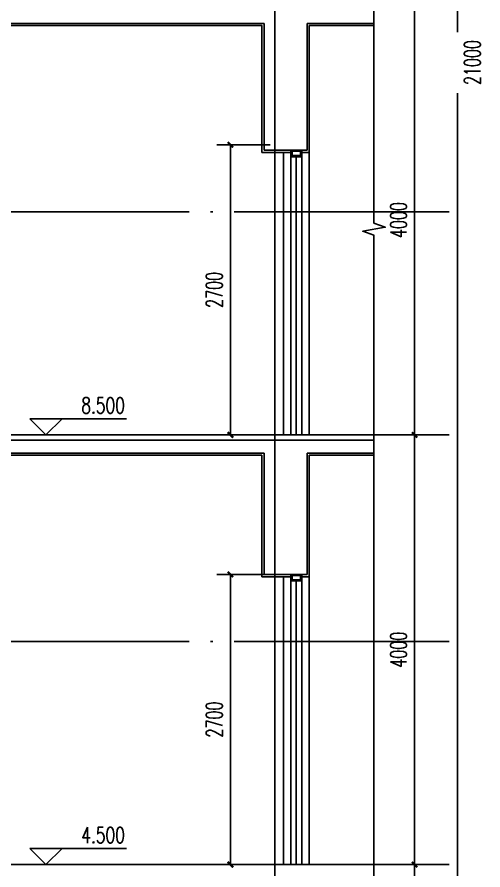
# Model space of a CAD drawing. Extents: x 239268 to 489116, y -316056 to -246175.
# Drawn here: x 402758 to 407093, y -265196 to -257256 of the extents above; entities that cross this region are included whole.
import ezdxf

# ---------------------------------------------------------------- set-up
doc = ezdxf.new("R2010")
doc.units = 0
doc.header["$LTSCALE"] = 1000
doc.header["$MEASUREMENT"] = 0
doc.linetypes.add('DOTE', pattern=[2.42, 2, -0.2, 0.02, -0.2])
doc.layers.get('0').update_dxf_attribs({"linetype": 'CONTINUOUS'})
doc.layers.get('Defpoints').update_dxf_attribs({"color": 6, "linetype": 'CONTINUOUS'})
for name, color, linetype in [('A-墙线', 2, 'CONTINUOUS'), ('A-立面看线', 117, 'CONTINUOUS'), ('DIM_ELEV', 3, 'CONTINUOUS'), ('DIM_SYMB', 3, 'CONTINUOUS'), ('DOTE', 26, 'DOTE'), ('PUB_DIM', 3, 'CONTINUOUS'), ('PUB_TEXT', 7, 'CONTINUOUS'), ('WALL', 2, 'CONTINUOUS'), ('WINDOW', 4, 'CONTINUOUS'), ('看线1', 7, 'CONTINUOUS'), ('面层', 185, 'CONTINUOUS')]:
    doc.layers.add(name, color=color, linetype=linetype)
doc.styles.add('_TCH_DIM', font='SIMPLEX', dxfattribs={"bigfont": 'GBCBIG'})
doc.styles.add('DIM_FONT', font='SIMPLEX.shx', dxfattribs={"width": 0.65})
doc.dimstyles.new('DIMN50', dxfattribs={"dimscale": 0.5, "dimtxt": 300, "dimasz": 100, "dimexe": 250, "dimexo": 300, "dimgap": 150, "dimtad": 1, "dimdec": 0, "dimzin": 0, "dimdsep": 46, "dimtxsty": 'DIM_FONT', "dimblk": 'ARCHTICK', "dimcen": 0.09, "dimclrt": 7, "dimazin": 2, "dimtfac": 1, "dimtdec": 0, "dimtix": 1, "dimtmove": 2, "dimatfit": 3, "dimfxl": 0, "dimtolj": 1, "dimtzin": 0, "dimarcsym": 0})

# ---------------------------------------------------------------- blocks, each defined once
blk = doc.blocks.new('_ArchTick')
at = {"color": 0, "linetype": 'ByBlock', "const_width": 0.4}
blk.add_lwpolyline([(-0.5, -0.5), (0.5, 0.5)], dxfattribs=at)
blk = doc.blocks.new('*D29')
at = {"layer": 'Defpoints', "color": 0}
for p in [(404743.3, -258445.7), (405262.1, -258445.7), (405262.1, -261145.7)]:
    blk.add_point(p, dxfattribs=at)
at = {"layer": 'PUB_DIM', "color": 0, "lineweight": -2}
for p, q in [((405112.1, -258445.7), (404618.3, -258445.7)), ((404743.3, -261145.7), (404743.3, -258445.7)), ((405112.1, -261145.7), (404618.3, -261145.7))]:
    blk.add_line(p, q, dxfattribs=at)
at = {"layer": 'PUB_DIM', "color": 0, "lineweight": -2, "xscale": 50, "yscale": 50, "zscale": 50}
for p, rotation in [((404743.3, -258445.7), 90), ((404743.3, -261145.7), 270)]:
    blk.add_blockref('_ArchTick', p, dxfattribs=dict(at, rotation=rotation))
at = {"layer": 'PUB_DIM', "color": 7, "insert": (404593.3, -259795.7), "char_height": 150, "attachment_point": 5, "rotation": 90, "style": 'DIM_FONT'}
blk.add_mtext('\\A1;2700', dxfattribs=at)
blk = doc.blocks.new('*D30')
at = {"layer": 'Defpoints', "color": 0}
for p in [(404743.3, -262445.7), (405262.1, -262445.7), (405262.1, -265145.7)]:
    blk.add_point(p, dxfattribs=at)
at = {"layer": 'PUB_DIM', "color": 0, "lineweight": -2}
for p, q in [((405112.1, -262445.7), (404618.3, -262445.7)), ((404743.3, -265145.7), (404743.3, -262445.7)), ((405112.1, -265145.7), (404618.3, -265145.7))]:
    blk.add_line(p, q, dxfattribs=at)
at = {"layer": 'PUB_DIM', "color": 0, "lineweight": -2, "xscale": 50, "yscale": 50, "zscale": 50}
for p, rotation in [((404743.3, -262445.7), 90), ((404743.3, -265145.7), 270)]:
    blk.add_blockref('_ArchTick', p, dxfattribs=dict(at, rotation=rotation))
at = {"layer": 'PUB_DIM', "color": 7, "insert": (404593.3, -263795.7), "char_height": 150, "attachment_point": 5, "rotation": 90, "style": 'DIM_FONT'}
blk.add_mtext('\\A1;2700', dxfattribs=at)
blk = doc.blocks.new('*D181')
at = {"layer": 'Defpoints', "color": 0}
for p in [(406079.3, -248645.7), (406857.3, -248645.7), (406079.3, -269645.7)]:
    blk.add_point(p, dxfattribs=at)
at = {"layer": 'PUB_DIM', "color": 0, "lineweight": -2}
for p, q in [((406229.3, -248645.7), (406982.3, -248645.7)), ((406857.3, -248645.7), (406857.3, -257395.4)), ((406857.3, -269645.7), (406857.3, -257963.3)), ((406229.3, -269645.7), (406982.3, -269645.7))]:
    blk.add_line(p, q, dxfattribs=at)
at = {"layer": 'PUB_DIM', "color": 0, "lineweight": -2, "xscale": 50, "yscale": 50, "zscale": 50}
for p, rotation in [((406857.3, -248645.7), 90), ((406857.3, -269645.7), 270)]:
    blk.add_blockref('_ArchTick', p, dxfattribs=dict(at, rotation=rotation))
at = {"layer": 'PUB_DIM', "color": 7, "insert": (406994.8, -257679.3), "char_height": 150, "attachment_point": 5, "rotation": 90, "style": 'DIM_FONT'}
blk.add_mtext('\\A1;21000', dxfattribs=at)
blk = doc.blocks.new('*D182')
at = {"layer": 'Defpoints', "color": 0}
for p in [(406079.3, -265145.7), (406457.3, -265145.7), (406079.3, -269645.7)]:
    blk.add_point(p, dxfattribs=at)
at = {"layer": 'PUB_DIM', "color": 0, "lineweight": -2}
for p, q in [((406229.3, -265145.7), (406582.3, -265145.7)), ((406457.3, -269645.7), (406457.3, -265145.7)), ((406229.3, -269645.7), (406582.3, -269645.7))]:
    blk.add_line(p, q, dxfattribs=at)
at = {"layer": 'PUB_DIM', "color": 0, "lineweight": -2, "xscale": 50, "yscale": 50, "zscale": 50}
for p, rotation in [((406457.3, -265145.7), 90), ((406457.3, -269645.7), 270)]:
    blk.add_blockref('_ArchTick', p, dxfattribs=dict(at, rotation=rotation))
at = {"layer": 'PUB_DIM', "color": 7, "insert": (406307.3, -267395.7), "char_height": 150, "attachment_point": 5, "rotation": 90, "style": 'DIM_FONT'}
blk.add_mtext('\\A1;4500', dxfattribs=at)
blk = doc.blocks.new('*D183')
at = {"layer": 'Defpoints', "color": 0}
for p in [(406079.3, -261145.7), (406457.3, -261145.7), (406079.3, -265145.7)]:
    blk.add_point(p, dxfattribs=at)
at = {"layer": 'PUB_DIM', "color": 0, "lineweight": -2}
for p, q in [((406229.3, -261145.7), (406582.3, -261145.7)), ((406457.3, -265145.7), (406457.3, -261145.7)), ((406229.3, -265145.7), (406582.3, -265145.7))]:
    blk.add_line(p, q, dxfattribs=at)
at = {"layer": 'PUB_DIM', "color": 0, "lineweight": -2, "xscale": 50, "yscale": 50, "zscale": 50}
for p, rotation in [((406457.3, -261145.7), 90), ((406457.3, -265145.7), 270)]:
    blk.add_blockref('_ArchTick', p, dxfattribs=dict(at, rotation=rotation))
at = {"layer": 'PUB_DIM', "color": 7, "insert": (406307.3, -263145.7), "char_height": 150, "attachment_point": 5, "rotation": 90, "style": 'DIM_FONT'}
blk.add_mtext('\\A1;4000', dxfattribs=at)
blk = doc.blocks.new('*D184')
at = {"layer": 'Defpoints', "color": 0}
for p in [(406079.3, -257145.7), (406457.3, -257145.7), (406079.3, -261145.7)]:
    blk.add_point(p, dxfattribs=at)
at = {"layer": 'PUB_DIM', "color": 0, "lineweight": -2}
for p, q in [((406229.3, -257145.7), (406582.3, -257145.7)), ((406457.3, -261145.7), (406457.3, -257145.7)), ((406229.3, -261145.7), (406582.3, -261145.7))]:
    blk.add_line(p, q, dxfattribs=at)
at = {"layer": 'PUB_DIM', "color": 0, "lineweight": -2, "xscale": 50, "yscale": 50, "zscale": 50}
for p, rotation in [((406457.3, -257145.7), 90), ((406457.3, -261145.7), 270)]:
    blk.add_blockref('_ArchTick', p, dxfattribs=dict(at, rotation=rotation))
at = {"layer": 'PUB_DIM', "color": 7, "insert": (406307.3, -259145.7), "char_height": 150, "attachment_point": 5, "rotation": 90, "style": 'DIM_FONT'}
blk.add_mtext('\\A1;4000', dxfattribs=at)

msp = doc.modelspace()

# ---------------------------------------------------------------- linework, layer by layer
at = {"layer": 'A-墙线'}
for p, q in [((405056.7, -257315.7), (405056.7, -258495.7)), ((405456.7, -257315.7), (405456.7, -258495.7)), ((405056.7, -261315.7), (405056.7, -262445.7)), ((405456.7, -261315.7), (405456.7, -262445.7))]:
    msp.add_line(p, q, dxfattribs=at)
at = {"layer": 'A-立面看线'}
for p, q in [((405236.7, -258515.7), (405236.7, -261145.7)), ((405476.7, -258515.7), (405476.7, -261145.7)), ((405236.7, -262465.7), (405236.7, -265145.7)), ((405476.7, -262465.7), (405476.7, -265145.7))]:
    msp.add_line(p, q, dxfattribs=at)
at = {"layer": 'DIM_ELEV'}
for p, q in [((403026.4, -261145.7), (402876.4, -260995.7)), ((402876.4, -260995.7), (403776.4, -260995.7)), ((403026.4, -261145.7), (403176.4, -260995.7)), ((403026.4, -265145.7), (402876.4, -264995.7)), ((402876.4, -264995.7), (403776.4, -264995.7)), ((403026.4, -265145.7), (403176.4, -264995.7))]:
    msp.add_line(p, q, dxfattribs=at)
at = {"layer": 'DIM_SYMB'}
msp.add_lwpolyline([(406079.3, -248645.7), (406079.3, -259174.4), (406184.3, -259212.7), (405974.3, -259249.7), (406079.3, -259286.9), (406079.3, -269815.7)], dxfattribs=at)
at = {"layer": 'DOTE'}
for p, q in [((405156.7, -246934.9), (405156.7, -271145.7)), ((405156.7, -250609.8), (405156.7, -271045.7)), ((406779.3, -259069.7), (394078.6, -259069.7)), ((406779.3, -261145.7), (394078.6, -261145.7)), ((406779.3, -263069.7), (394078.6, -263069.7)), ((406779.3, -265145.7), (394078.6, -265145.7))]:
    msp.add_line(p, q, dxfattribs=at)
at = {"layer": 'WALL'}
for p, q in [((405056.7, -257315.7), (402206.7, -257315.7)), ((406079.3, -257315.7), (405456.7, -257315.7)), ((405456.7, -258495.7), (405056.7, -258495.7)), ((405056.7, -261315.7), (402206.7, -261315.7)), ((406079.3, -261315.7), (405456.7, -261315.7)), ((405456.7, -262445.7), (405056.7, -262445.7))]:
    msp.add_line(p, q, dxfattribs=at)
msp.add_lwpolyline([(401956.7, -261045.7), (401956.7, -261195.7), (406079.3, -261195.7)], dxfattribs=at)
at = {"layer": 'WINDOW', "linetype": 'Continuous'}
for p, q in [((405306.7, -258555.7), (405306.7, -261145.7)), ((405356.7, -258555.7), (405356.7, -261145.7)), ((405406.7, -258555.7), (405406.7, -261145.7)), ((405306.7, -262505.7), (405306.7, -265145.7)), ((405356.7, -262505.7), (405356.7, -265145.7)), ((405406.7, -262505.7), (405406.7, -265145.7))]:
    msp.add_line(p, q, dxfattribs=at)
at = {"layer": '看线1'}
for points in [[(405306.7, -258495.7), (405406.7, -258495.7), (405406.7, -258555.7), (405306.7, -258555.7)], [(405316.7, -258505.7), (405396.7, -258505.7), (405396.7, -258545.7), (405316.7, -258545.7)], [(405306.7, -262445.7), (405406.7, -262445.7), (405406.7, -262505.7), (405306.7, -262505.7)], [(405316.7, -262455.7), (405396.7, -262455.7), (405396.7, -262495.7), (405316.7, -262495.7)]]:
    msp.add_lwpolyline(points, close=True, dxfattribs=at)
at = {"layer": '面层'}
for p, q in [((405306.7, -258515.7), (405036.7, -258515.7)), ((405406.7, -258515.7), (405476.7, -258515.7)), ((405036.7, -261335.7), (402226.7, -261335.7)), ((405036.7, -261335.7), (405036.7, -262465.7)), ((405306.7, -262465.7), (405036.7, -262465.7))]:
    msp.add_line(p, q, dxfattribs=at)
for points in [[(405036.7, -258515.7), (405036.7, -257335.7), (402226.7, -257335.7), (402226.7, -257665.7), (401936.7, -257665.7), (401936.7, -257340.1), (397776.7, -255285.1), (397776.7, -255589.7), (397486.7, -255589.7), (397486.7, -255259.7), (395526.7, -255259.7), (395526.7, -255589.7), (395256.7, -255589.7)], [(406079.3, -257335.7), (405476.7, -257335.7), (405476.7, -258515.7)], [(406079.3, -261145.7), (402006.7, -261145.7)], [(406079.3, -261335.7), (405476.7, -261335.7), (405476.7, -262465.7), (405406.7, -262465.7)], [(406079.3, -265145.7), (402006.7, -265145.7)]]:
    msp.add_lwpolyline(points, dxfattribs=at)

# ---------------------------------------------------------------- texts
at = {"layer": 'PUB_TEXT', "style": '_TCH_DIM', "width": 0.705882}
for s, p in [('8.500', (403356.4, -260945.7)), ('4.500', (403356.4, -264945.7))]:
    msp.add_text(s, height=148.75, dxfattribs=at).set_placement(p)

# ---------------------------------------------------------------- dimensions: what is measured, and where the dimension line sits
at = {"layer": 'PUB_DIM'}
dim = msp.add_linear_dim(base=(406857.3, -248645.7), p1=(406079.3, -269645.7), p2=(406079.3, -248645.7), angle=90, dimstyle='DIMN50', dxfattribs=at)
dim.commit()
dim.dimension.update_dxf_attribs({"geometry": '*D181', "text_midpoint": (406994.8, -257679.3), "dimtype": 129})
for p1, p2, distance, picture, middle in [((406079.3, -261145.7), (406079.3, -257145.7), -378, '*D184', (406307.3, -259145.7)), ((405262.1, -261145.7), (405262.1, -258445.7), 518.8, '*D29', (404593.3, -259795.7)), ((406079.3, -265145.7), (406079.3, -261145.7), -378, '*D183', (406307.3, -263145.7)), ((405262.1, -265145.7), (405262.1, -262445.7), 518.8, '*D30', (404593.3, -263795.7)), ((406079.3, -269645.7), (406079.3, -265145.7), -378, '*D182', (406307.3, -267395.7))]:
    dim = msp.add_aligned_dim(p1=p1, p2=p2, distance=distance, dimstyle='DIMN50', dxfattribs=at)
    dim.commit()
    dim.dimension.update_dxf_attribs({"geometry": picture, "text_midpoint": middle})

doc.saveas('drawing.dxf')
